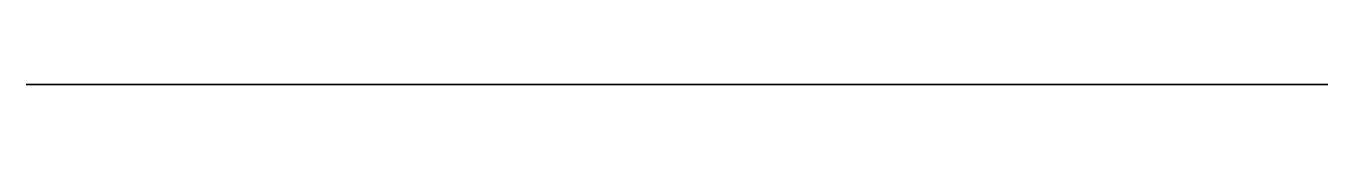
# Model space of a CAD drawing. Header units: millimetres. Extents: x -91.7 to -75.7, y 0 to 0.
import ezdxf

# ---------------------------------------------------------------- set-up
doc = ezdxf.new("R2010")
doc.units = ezdxf.units.MM
doc.layers.get('0').update_dxf_attribs({"color": 194, "true_color": 0x551cb1})

msp = doc.modelspace()

# ---------------------------------------------------------------- linework, layer by layer
at = {"color": 236, "true_color": 0x8d073a}
msp.add_polyline3d([(-81.396, 0, 112.538), (-80.1, 0, 110.768), (-78.868, 0, 108.953), (-77.701, 0, 107.096), (-77.502, 0, 106.752), (-77.319, 0, 106.401), (-77.154, 0, 106.04), (-77.008, 0, 105.672), (-76.883, 0, 105.295), (-76.778, 0, 104.913), (-76.693, 0, 104.525), (-76.628, 0, 104.134), (-76.584, 0, 103.739), (-76.561, 0, 103.343), (-76.559, 0, 102.947), (-76.578, 0, 102.55), (-76.645, 0, 101.91), (-76.694, 0, 101.593), (-76.754, 0, 101.278), (-76.826, 0, 100.965), (-76.91, 0, 100.655), (-77.007, 0, 100.349), (-77.117, 0, 100.047), (-77.24, 0, 99.75), (-77.374, 0, 99.458), (-77.52, 0, 99.171), (-77.678, 0, 98.891), (-77.846, 0, 98.618), (-78.025, 0, 98.351), (-78.215, 0, 98.091), (-78.415, 0, 97.839), (-78.625, 0, 97.595), (-78.844, 0, 97.36), (-79.073, 0, 97.134), (-79.31, 0, 96.918), (-79.555, 0, 96.711), (-79.809, 0, 96.514), (-80.071, 0, 96.327), (-80.34, 0, 96.15), (-75.737, 0, 93.726), (-75.737, 0, 13.009), (-88.973, 0, 13.009), (-91.743, 0, 22.708), (-91.743, 0, 128.573), (-90.189, 0, 128.573), (-89.704, 0, 128.563), (-89.463, 0, 128.548), (-89.225, 0, 128.521), (-88.99, 0, 128.483), (-88.875, 0, 128.458), (-88.76, 0, 128.429), (-88.647, 0, 128.396), (-88.536, 0, 128.358), (-88.427, 0, 128.315), (-88.319, 0, 128.267), (-88.169, 0, 128.192), (-88.023, 0, 128.111), (-87.88, 0, 128.024), (-87.74, 0, 127.931), (-87.575, 0, 127.81), (-87.417, 0, 127.681), (-87.266, 0, 127.544), (-87.122, 0, 127.4), (-86.986, 0, 127.249), (-86.857, 0, 127.091), (-86.736, 0, 126.927), (-86.623, 0, 126.756), (-86.5, 0, 126.545), (-86.39, 0, 126.327), (-86.293, 0, 126.104), (-86.21, 0, 125.875), (-86.165, 0, 125.719), (-86.129, 0, 125.561), (-86.102, 0, 125.401), (-86.083, 0, 125.239), (-86.061, 0, 124.912), (-86.057, 0, 124.583), (-86.057, 0, 123.782), (-84.026, 0, 123.782), (-84.026, 0, 120.462), (-84.01, 0, 119.754), (-83.959, 0, 119.047), (-83.871, 0, 118.345), (-83.743, 0, 117.648), (-83.576, 0, 116.959), (-83.372, 0, 116.281), (-83.13, 0, 115.615), (-82.852, 0, 114.963), (-82.539, 0, 114.328), (-82.191, 0, 113.711), (-81.81, 0, 113.114)], close=True, dxfattribs=at)

doc.saveas('drawing.dxf')
